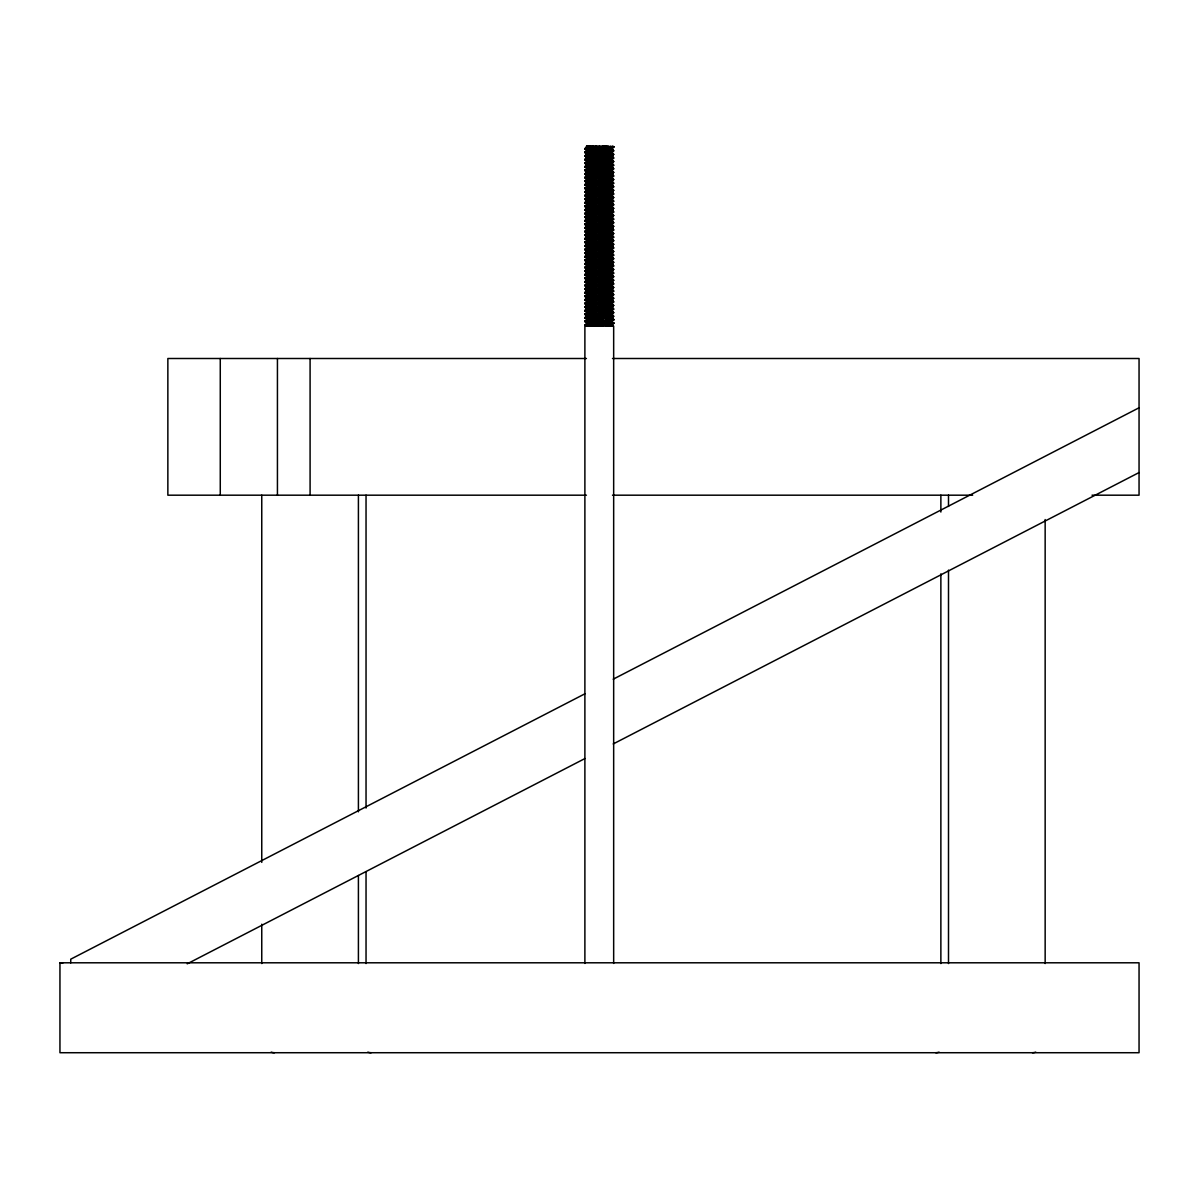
<?xml version="1.0" encoding="UTF-8"?>
<svg xmlns="http://www.w3.org/2000/svg" width="1199" height="1199" viewBox="0 0 1199 1199"><rect width="100%" height="100%" fill="white"/><g stroke="black" fill="none" stroke-linecap="round" stroke-linejoin="round"><path stroke-width="1.5" d="M602.647 147.432L603.142 146.278L613.888 146.728L586.431 146.278L607.578 146.278M607.578 326.128L609.647 324.06L613.888 322.981L610.276 321.407L586.821 322.756L584.887 321.182L588.499 319.608L611.955 318.26L613.888 319.833L610.276 322.306L611.94 323.43L613.888 322.981L611.535 321.617M610.276 148.751C623.555 152.078 587.36 147.162 584.887 152.573C591.017 154.671 598.93 151.584 605.675 152.678C607.249 154.071 617.365 149.965 611.94 150.774L610.276 148.751L613.888 147.177L608.283 148.931L586.821 150.1L584.887 148.976L588.499 146.278M610.276 152.348C623.555 155.675 587.36 150.759 584.887 156.17C591.017 158.268 598.93 155.181 605.675 156.275C607.249 157.668 617.365 153.562 611.94 154.371L610.276 152.348L613.888 150.774L611.535 149.44L611.535 148.062L611.535 148.961M610.276 155.945C623.555 159.272 587.36 154.356 584.887 159.767C591.017 161.865 598.93 158.778 605.675 159.872C607.249 161.266 617.365 157.159 611.94 157.968L610.276 155.945L613.888 154.371L611.535 153.037L611.535 151.659L611.535 152.558M610.276 159.542C623.555 162.869 587.36 157.953 584.887 163.364C591.017 165.462 598.93 162.375 605.675 163.469C607.249 164.863 617.365 160.756 611.94 161.565L610.276 159.542L613.888 157.968L611.535 156.634L611.535 155.256L611.535 156.155M610.276 163.139C623.555 166.466 587.36 161.55 584.887 166.961C591.017 169.059 598.93 165.972 605.675 167.066C607.249 168.46 617.365 164.353 611.94 165.162L610.276 163.139L613.888 161.565L611.535 160.231L611.535 158.853L611.535 159.752M610.276 166.736C623.555 170.063 587.36 165.147 584.887 170.558C591.017 172.656 598.93 169.569 605.675 170.663C607.249 172.056 617.365 167.95 611.94 168.759L610.276 166.736L613.888 165.162L611.535 163.828L611.535 162.45L611.535 163.349M610.276 170.333C623.555 173.66 587.36 168.744 584.887 174.155C591.017 176.253 598.93 173.166 605.675 174.26C607.249 175.654 617.365 171.547 611.94 172.356L610.276 170.333L613.888 168.759L611.535 167.425L611.535 166.047L611.535 166.946M610.276 173.93C623.555 177.257 587.36 172.341 584.887 177.752C591.017 179.85 598.93 176.763 605.675 177.857C607.249 179.25 617.365 175.144 611.94 175.953L610.276 173.93L613.888 172.356L611.535 171.022L611.535 169.644L611.535 170.543M610.276 177.527C623.555 180.854 587.36 175.938 584.887 181.349C591.017 183.447 598.93 180.36 605.675 181.454C607.249 182.847 617.365 178.741 611.94 179.55L610.276 177.527L613.888 175.953L611.535 174.619L611.535 173.241L611.535 174.14M610.276 181.124C623.555 184.451 587.36 179.535 584.887 184.946C591.017 187.044 598.93 183.957 605.675 185.051C607.249 186.445 617.365 182.338 611.94 183.147L610.276 181.124L613.888 179.55L611.535 178.216L611.535 176.838L611.535 177.737M610.276 184.721C623.555 188.048 587.36 183.132 584.887 188.543C591.017 190.641 598.93 187.554 605.675 188.648C607.249 190.041 617.365 185.935 611.94 186.744L610.276 184.721L613.888 183.147L611.535 181.813L611.535 180.435L611.535 181.334M610.276 188.318C623.555 191.645 587.36 186.729 584.887 192.14C591.017 194.238 598.93 191.151 605.675 192.245C607.249 193.638 617.365 189.532 611.94 190.341L610.276 188.318L613.888 186.744L611.535 185.41L611.535 184.032L611.535 184.931M610.276 191.915C623.555 195.242 587.36 190.326 584.887 195.737C591.017 197.835 598.93 194.748 605.675 195.842C607.249 197.236 617.365 193.129 611.94 193.938L610.276 191.915L613.888 190.341L611.535 189.007L611.535 187.629L611.535 188.528M610.276 195.512C623.555 198.839 587.36 193.923 584.887 199.334C591.017 201.432 598.93 198.345 605.675 199.439C607.249 200.833 617.365 196.726 611.94 197.535L610.276 195.512L613.888 193.938L611.535 192.604L611.535 191.226L611.535 192.125M610.276 199.109C623.555 202.436 587.36 197.52 584.887 202.931C591.017 205.029 598.93 201.942 605.675 203.036C607.249 204.43 617.365 200.323 611.94 201.132L610.276 199.109L613.888 197.535L611.535 196.201L611.535 194.823L611.535 195.722M610.276 202.706C623.555 206.033 587.36 201.117 584.887 206.528C591.017 208.626 598.93 205.539 605.675 206.633C607.249 208.027 617.365 203.92 611.94 204.729L610.276 202.706L613.888 201.132L611.535 199.798L611.535 198.42L611.535 199.319M610.276 206.303C623.555 209.63 587.36 204.714 584.887 210.125C591.017 212.223 598.93 209.136 605.675 210.23C607.249 211.623 617.365 207.517 611.94 208.326L610.276 206.303L613.888 204.729L611.535 203.395L611.535 202.017L611.535 202.916M610.276 209.9C623.555 213.227 587.36 208.311 584.887 213.722C591.017 215.82 598.93 212.733 605.675 213.827C607.249 215.22 617.365 211.114 611.94 211.923L610.276 209.9L613.888 208.326L611.535 206.992L611.535 205.614L611.535 206.513M610.276 213.497C623.555 216.824 587.36 211.908 584.887 217.319C591.017 219.417 598.93 216.33 605.675 217.424C607.249 218.817 617.365 214.711 611.94 215.52L610.276 213.497L613.888 211.923L611.535 210.589L611.535 209.211L611.535 210.11M610.276 217.094C623.555 220.421 587.36 215.505 584.887 220.916C591.017 223.014 598.93 219.927 605.675 221.021C607.249 222.415 617.365 218.308 611.94 219.117L610.276 217.094L613.888 215.52L611.535 214.186L611.535 212.808L611.535 213.707M610.276 220.691C623.555 224.018 587.36 219.102 584.887 224.513C591.017 226.611 598.93 223.524 605.675 224.618C607.249 226.012 617.365 221.905 611.94 222.714L610.276 220.691L613.888 219.117L611.535 217.783L611.535 216.405L611.535 217.304M610.276 224.288C623.555 227.615 587.36 222.699 584.887 228.11C591.017 230.208 598.93 227.121 605.675 228.215C607.249 229.608 617.365 225.502 611.94 226.311L610.276 224.288L613.888 222.714L611.535 221.38L611.535 220.002L611.535 220.901M610.276 227.885C623.555 231.212 587.36 226.296 584.887 231.707C591.017 233.805 598.93 230.718 605.675 231.812C607.249 233.206 617.365 229.099 611.94 229.908L610.276 227.885L613.888 226.311L611.535 224.977L611.535 223.599L611.535 224.498M610.276 231.482C623.555 234.809 587.36 229.893 584.887 235.304C591.017 237.402 598.93 234.315 605.675 235.409C607.249 236.803 617.365 232.696 611.94 233.505L610.276 231.482L613.888 229.908L611.535 228.574L611.535 227.196L611.535 228.095M610.276 235.079C623.555 238.406 587.36 233.49 584.887 238.901C591.017 240.999 598.93 237.912 605.675 239.006C607.249 240.4 617.365 236.293 611.94 237.102L610.276 235.079L613.888 233.505L611.535 232.171L611.535 230.793L611.535 231.692M610.276 238.676C623.555 242.003 587.36 237.087 584.887 242.498C591.017 244.596 598.93 241.509 605.675 242.603C607.249 243.997 617.365 239.89 611.94 240.699L610.276 238.676L613.888 237.102L611.535 235.768L611.535 234.39L611.535 235.289M610.276 242.273C623.555 245.6 587.36 240.684 584.887 246.095C591.017 248.193 598.93 245.106 605.675 246.2C607.249 247.593 617.365 243.487 611.94 244.296L610.276 242.273L613.888 240.699L611.535 239.365L611.535 237.987L611.535 238.886M610.276 245.87C623.555 249.197 587.36 244.281 584.887 249.692C591.017 251.79 598.93 248.703 605.675 249.797C607.249 251.19 617.365 247.084 611.94 247.893L610.276 245.87L613.888 244.296L611.535 242.962L611.535 241.584L611.535 242.483M610.276 249.467C623.555 252.794 587.36 247.878 584.887 253.289C591.017 255.387 598.93 252.3 605.675 253.394C607.249 254.787 617.365 250.681 611.94 251.49L610.276 249.467L613.888 247.893L611.535 246.559L611.535 245.181L611.535 246.08M610.276 253.064C623.555 256.391 587.36 251.475 584.887 256.886C591.017 258.984 598.93 255.897 605.675 256.991C607.249 258.385 617.365 254.278 611.94 255.087L610.276 253.064L613.888 251.49L611.535 250.156L611.535 248.778L611.535 249.677M610.276 256.661C623.555 259.988 587.36 255.072 584.887 260.483C591.017 262.581 598.93 259.494 605.675 260.588C607.249 261.982 617.365 257.875 611.94 258.684L610.276 256.661L613.888 255.087L611.535 253.753L611.535 252.375L611.535 253.274M610.276 260.258C623.555 263.585 587.36 258.669 584.887 264.08C591.017 266.178 598.93 263.091 605.675 264.185C607.249 265.578 617.365 261.472 611.94 262.281L610.276 260.258L613.888 258.684L611.535 257.35L611.535 255.972L611.535 256.871M610.276 263.855C623.555 267.182 587.36 262.266 584.887 267.677C591.017 269.775 598.93 266.688 605.675 267.782C607.249 269.175 617.365 265.069 611.94 265.878L610.276 263.855L613.888 262.281L611.535 260.947L611.535 259.569L611.535 260.468M610.276 267.452C623.555 270.779 587.36 265.863 584.887 271.274C591.017 273.372 598.93 270.285 605.675 271.379C607.249 272.772 617.365 268.666 611.94 269.475L610.276 267.452L613.888 265.878L611.535 264.544L611.535 263.166L611.535 264.065M610.276 271.049C623.555 274.376 587.36 269.46 584.887 274.871C591.017 276.969 598.93 273.882 605.675 274.976C607.249 276.37 617.365 272.263 611.94 273.072L610.276 271.049L613.888 269.475L611.535 268.141L611.535 266.763L611.535 267.662M610.276 274.646C623.555 277.973 587.36 273.057 584.887 278.468C591.017 280.566 598.93 277.479 605.675 278.573C607.249 279.966 617.365 275.86 611.94 276.669L610.276 274.646L613.888 273.072L611.535 271.738L611.535 270.36L611.535 271.259M610.276 278.243C623.555 281.57 587.36 276.654 584.887 282.065C591.017 284.163 598.93 281.076 605.675 282.17C607.249 283.563 617.365 279.457 611.94 280.266L610.276 278.243L613.888 276.669L611.535 275.335L611.535 273.957L611.535 274.856M610.276 281.84C623.555 285.167 587.36 280.251 584.887 285.662C591.017 287.76 598.93 284.673 605.675 285.767C607.249 287.161 617.365 283.054 611.94 283.863L610.276 281.84L613.888 280.266L611.535 278.932L611.535 277.554L611.535 278.453M610.276 285.437C623.555 288.764 587.36 283.848 584.887 289.259C591.017 291.357 598.93 288.27 605.675 289.364C607.249 290.757 617.365 286.651 611.94 287.46L610.276 285.437L613.888 283.863L611.535 282.529L611.535 281.151L611.535 282.05M610.276 289.034C623.555 292.361 587.36 287.445 584.887 292.856C591.017 294.954 598.93 291.867 605.675 292.961C607.249 294.355 617.365 290.248 611.94 291.057L610.276 289.034L613.888 287.46L611.535 286.126L611.535 284.748L611.535 285.647M610.276 292.631C623.555 295.958 587.36 291.042 584.887 296.453C591.017 298.551 598.93 295.464 605.675 296.558C607.249 297.952 617.365 293.845 611.94 294.654L610.276 292.631L613.888 291.057L611.535 289.723L611.535 288.345L611.535 289.244M610.276 296.228C623.555 299.555 587.36 294.639 584.887 300.05C591.017 302.148 598.93 299.061 605.675 300.155C607.249 301.548 617.365 297.442 611.94 298.251L610.276 296.228L613.888 294.654L611.535 293.32L611.535 291.942L611.535 292.841M610.276 299.825C623.555 303.152 587.36 298.236 584.887 303.647C591.017 305.745 598.93 302.658 605.675 303.752C607.249 305.145 617.365 301.039 611.94 301.848L610.276 299.825L613.888 298.251L611.535 296.917L611.535 295.539L611.535 296.438M610.276 303.422C623.555 306.749 587.36 301.833 584.887 307.244C591.017 309.342 598.93 306.255 605.675 307.349C607.249 308.743 617.365 304.636 611.94 305.445L610.276 303.422L613.888 301.848L611.535 300.514L611.535 299.136L611.535 300.035M610.276 307.019C623.555 310.346 587.36 305.43 584.887 310.841C591.017 312.939 598.93 309.852 605.675 310.946C607.249 312.339 617.365 308.233 611.94 309.042L610.276 307.019L613.888 305.445L611.535 304.111L611.535 302.733L611.535 303.632M610.276 310.616C623.555 313.943 587.36 309.027 584.887 314.438C591.017 316.536 598.93 313.449 605.675 314.543C607.249 315.937 617.365 311.83 611.94 312.639L610.276 310.616L613.888 309.042L611.535 307.708L611.535 306.33L611.535 307.229M610.276 314.213C623.555 317.54 587.36 312.624 584.887 318.035C591.017 320.133 598.93 317.046 605.675 318.14C607.249 319.534 617.365 315.427 611.94 316.236L610.276 314.213L613.888 312.639L611.535 311.305L611.535 309.927L611.535 310.826M610.276 317.81L613.888 319.384L611.94 319.833L610.276 318.709L613.888 316.236L611.535 314.902L611.535 313.524L611.535 314.423M610.276 321.407L613.888 319.833L611.535 318.499L611.535 317.121L611.535 318.02M610.606 326.128L610.276 325.004L613.888 323.43L611.535 322.096C615.372 320.103 601.673 324.434 596.128 322.786C593.82 322.651 581.44 322.921 587.24 326.128L610.276 325.004C620.512 322.726 577.753 322.846 586.431 326.128M587.24 147.642L584.887 148.976L587.24 150.34M587.24 151.239L584.887 152.573L587.24 153.937M587.24 154.836L584.887 156.17L587.24 157.534M587.24 158.433L584.887 159.767L587.24 161.131M587.24 162.03L584.887 163.364L587.24 164.728M611.535 148.541L613.393 147.417L613.034 146.278M587.24 165.627L584.887 166.961L587.24 168.325M611.535 152.138L613.393 151.014L611.94 149.875L613.393 150.534M587.24 169.224L584.887 170.558L587.24 171.922M611.535 155.735L613.393 154.611L611.94 153.472L613.393 154.131M587.24 172.821L584.887 174.155L587.24 175.519M611.535 159.332L613.393 158.208L611.94 157.069L613.393 157.728M587.24 176.418L584.887 177.752L587.24 179.116M611.535 162.929L613.393 161.805L611.94 160.666L613.393 161.325M587.24 180.015L584.887 181.349L587.24 182.713M611.535 166.526L613.393 165.402L611.94 164.263L613.393 164.922M587.24 183.612L584.887 184.946L587.24 186.31M611.535 170.123L613.393 168.999L611.94 167.86L613.393 168.519M587.24 187.209L584.887 188.543L587.24 189.907M611.535 173.72L613.393 172.596L611.94 171.457L613.393 172.116M587.24 190.806L584.887 192.14L587.24 193.504M611.535 177.317L613.393 176.193L611.94 175.054L613.393 175.713M587.24 194.403L584.887 195.737L587.24 197.101M611.535 180.914L613.393 179.79L611.94 178.651L613.393 179.31M587.24 198L584.887 199.334L587.24 200.698M611.535 184.511L613.393 183.387L611.94 182.248L613.393 182.907M587.24 201.597L584.887 202.931L587.24 204.295M611.535 188.108L613.393 186.984L611.94 185.845L613.393 186.504M587.24 205.194L584.887 206.528L587.24 207.892M611.535 191.705L613.393 190.581L611.94 189.442L613.393 190.101M587.24 208.791L584.887 210.125L587.24 211.489M611.535 195.302L613.393 194.178L611.94 193.039L613.393 193.698M587.24 212.388L584.887 213.722L587.24 215.086M611.535 198.899L613.393 197.775L611.94 196.636L613.393 197.295M587.24 215.985L584.887 217.319L587.24 218.683M611.535 202.496L613.393 201.372L611.94 200.233L613.393 200.892M587.24 219.582L584.887 220.916L587.24 222.28M611.535 206.093L613.393 204.969L611.94 203.83L613.393 204.489M587.24 223.179L584.887 224.513L587.24 225.877M611.535 209.69L613.393 208.566L611.94 207.427L613.393 208.086M587.24 226.776L584.887 228.11L587.24 229.474M611.535 213.287L613.393 212.163L611.94 211.024L613.393 211.683M587.24 230.373L584.887 231.707L587.24 233.071M611.535 216.884L613.393 215.76L611.94 214.621L613.393 215.28M587.24 233.97L584.887 235.304L587.24 236.668M611.535 220.481L613.393 219.357L611.94 218.218L613.393 218.877M587.24 237.567L584.887 238.901L587.24 240.265M611.535 224.078L613.393 222.954L611.94 221.815L613.393 222.474M587.24 241.164L584.887 242.498L587.24 243.862M611.535 227.675L613.393 226.551L611.94 225.412L613.393 226.071M587.24 244.761L584.887 246.095L587.24 247.459M611.535 231.272L613.393 230.148L611.94 229.009L613.393 229.668M587.24 248.358L584.887 249.692L587.24 251.056M611.535 234.869L613.393 233.745L611.94 232.606L613.393 233.265M587.24 251.955L584.887 253.289L587.24 254.653M611.535 238.466L613.393 237.342L611.94 236.203L613.393 236.862M587.24 255.552L584.887 256.886L587.24 258.25M611.535 242.063L613.393 240.939L611.94 239.8L613.393 240.459M587.24 259.149L584.887 260.483L587.24 261.847M611.535 245.66L613.393 244.536L611.94 243.397L613.393 244.056M587.24 262.746L584.887 264.08L587.24 265.444M611.535 249.257L613.393 248.133L611.94 246.994L613.393 247.653M587.24 266.343L584.887 267.677L587.24 269.041M611.535 252.854L613.393 251.73L611.94 250.591L613.393 251.25M587.24 269.94L584.887 271.274L587.24 272.638M611.535 256.451L613.393 255.327L611.94 254.188L613.393 254.847M587.24 273.537L584.887 274.871L587.24 276.235M611.535 260.048L613.393 258.924L611.94 257.785L613.393 258.444M587.24 277.134L584.887 278.468L587.24 279.832M611.535 263.645L613.393 262.521L611.94 261.382L613.393 262.041M587.24 280.731L584.887 282.065L587.24 283.429M611.535 267.242L613.393 266.118L611.94 264.979L613.393 265.638M587.24 284.328L584.887 285.662L587.24 287.026M611.535 270.839L613.393 269.715L611.94 268.576L613.393 269.235M587.24 287.925L584.887 289.259L587.24 290.623M611.535 274.436L613.393 273.312L611.94 272.173L613.393 272.832M587.24 291.522L584.887 292.856L587.24 294.22M611.535 278.033L613.393 276.909L611.94 275.77L613.393 276.429M587.24 295.119L584.887 296.453L587.24 297.817M611.535 281.63L613.393 280.506L611.94 279.367L613.393 280.026M587.24 298.716L584.887 300.05L587.24 301.414M611.535 285.227L613.393 284.103L611.94 282.964L613.393 283.623M587.24 302.313L584.887 303.647L587.24 305.011M611.535 288.824L613.393 287.7L611.94 286.561L613.393 287.22M587.24 305.91L584.887 307.244L587.24 308.608M611.535 292.421L613.393 291.297L611.94 290.158L613.393 290.817M587.24 309.507L584.887 310.841L587.24 312.205M611.535 296.018L613.393 294.894L611.94 293.755L613.393 294.414M587.24 313.104L584.887 314.438L587.24 315.802M611.535 299.615L613.393 298.491L611.94 297.352L613.393 298.011M587.24 316.701L584.887 318.035L587.24 319.399M611.535 303.212L613.393 302.088L611.94 300.949L613.393 301.608M587.24 320.298L584.887 321.632L587.24 322.996M611.535 306.809L613.393 305.685L611.94 304.546L613.393 305.205M586.821 147.402L587.225 146.278L584.887 148.526L587.24 150.759L584.887 152.123L587.24 154.356L584.887 155.72L587.24 157.953L584.887 159.317L587.24 161.55L584.887 162.914L587.24 165.147L584.887 166.511L587.24 168.744L584.887 170.108L587.24 172.341L584.887 173.705L587.24 175.938L584.887 177.302L587.24 179.535L584.887 180.899L587.24 183.132L584.887 184.496L587.24 186.729L584.887 188.093L587.24 190.326L584.887 191.69L587.24 193.923L584.887 195.287L587.24 197.52L584.887 198.884L587.24 201.117L584.887 202.481L587.24 204.714L584.887 206.078L587.24 208.311L584.887 209.675L587.24 211.908L584.887 213.272L587.24 215.505L584.887 216.869L587.24 219.102L584.887 220.466L587.24 222.699L584.887 224.063L587.24 226.296L584.887 227.66L587.24 229.893L584.887 231.257L587.24 233.49L584.887 234.854L587.24 237.087L584.887 238.451L587.24 240.684L584.887 242.048L587.24 244.281L584.887 245.645L587.24 247.878L584.887 249.242L587.24 251.475L584.887 252.839L587.24 255.072L584.887 256.436L587.24 258.669L584.887 260.033L587.24 262.266L584.887 263.63L587.24 265.863L584.887 267.227L587.24 269.46L584.887 270.824L587.24 273.057L584.887 274.421L587.24 276.654L584.887 278.018L587.24 280.251L584.887 281.615L587.24 283.848L584.887 285.212L587.24 287.445L584.887 288.809L587.24 291.042L584.887 292.406L587.24 294.639L584.887 296.003L587.24 298.236L584.887 299.6L587.24 301.833L584.887 303.197L587.24 305.43L584.887 306.794L587.24 309.027L584.887 310.391L587.24 312.624L584.887 313.988L587.24 316.221L584.887 317.585L587.24 319.818L584.887 321.182L587.24 323.415L584.887 325.229L587.24 323.895M611.535 310.406L613.393 309.282L611.94 308.143L613.393 308.802M611.535 314.003L613.393 312.879L611.94 311.74L613.393 312.399M611.535 317.6L613.393 316.476L611.94 315.337L613.393 315.996M611.535 321.197L613.393 320.073L611.94 318.934L613.393 319.593M611.535 324.794L613.393 323.67L611.94 322.531L613.393 323.19M584.932 693.786L70.741 959.185L70.741 962.887M613.214 679.189L1139.05 407.78M187.224 963.831L584.932 758.547M613.214 743.95L1139.05 472.556M610.606 146.278L611.94 147.627L585.382 149.216L586.836 148.077L613.888 146.728L611.94 146.728M587.225 326.128L585.382 324.989L609.647 324.06L608.283 321.587L611.94 320.283L589.129 320.553L585.382 320.942L585.382 321.872L609.647 320.463L608.283 317.99L611.94 316.686L589.129 316.956L585.382 317.345L585.382 318.275L609.647 316.866L608.283 314.393L611.94 313.089L589.129 313.359L585.382 313.748L585.382 314.678L609.647 313.269L608.283 310.796L611.94 309.492L589.129 309.762L585.382 310.151L585.382 311.081L609.647 309.672L608.283 307.199L611.94 305.895L589.129 306.165L585.382 306.554L585.382 307.484L609.647 306.075L608.283 303.602L611.94 302.298L589.129 302.568L585.382 302.957L585.382 303.887L609.647 302.478L608.283 300.005L611.94 298.701L589.129 298.971L585.382 299.36L585.382 300.29L609.647 298.881L608.283 296.408L611.94 295.104L589.129 295.374L585.382 295.763L585.382 296.693L609.647 295.284L608.283 292.811L611.94 291.507L589.129 291.777L585.382 292.166L585.382 293.096L609.647 291.687L608.283 289.214L611.94 287.91L589.129 288.18L585.382 288.569L585.382 289.499L609.647 288.09L608.283 285.617L611.94 284.313L589.129 284.583L585.382 284.972L585.382 285.902L609.647 284.493L608.283 282.02L611.94 280.716L589.129 280.986L585.382 281.375L585.382 282.305L609.647 280.896L608.283 278.423L611.94 277.119L589.129 277.389L585.382 277.778L585.382 278.708L609.647 277.299L608.283 274.826L611.94 273.522L589.129 273.792L585.382 274.181L585.382 275.111L609.647 273.702L608.283 271.229L611.94 269.925L589.129 270.195L585.382 270.584L585.382 271.514L609.647 270.105L608.283 267.632L611.94 266.328L589.129 266.598L585.382 266.987L585.382 267.917L609.647 266.508L608.283 264.035L611.94 262.731L589.129 263.001L585.382 263.39L585.382 264.32L609.647 262.911L608.283 260.438L611.94 259.134L589.129 259.404L585.382 259.793L585.382 260.723L609.647 259.314L608.283 256.841L611.94 255.537L589.129 255.807L585.382 256.196L585.382 257.126L609.647 255.717L608.283 253.244L611.94 251.94L589.129 252.21L585.382 252.599L585.382 253.529L609.647 252.12L608.283 249.647L611.94 248.343L589.129 248.613L585.382 249.002L585.382 249.932L609.647 248.523L608.283 246.05L611.94 244.746L589.129 245.016L585.382 245.405L585.382 246.335L609.647 244.926L608.283 242.453L611.94 241.149L589.129 241.419L585.382 241.808L585.382 242.738L609.647 241.329L608.283 238.856L611.94 237.552L589.129 237.822L585.382 238.211L585.382 239.141L609.647 237.732L608.283 235.259L611.94 233.955L589.129 234.225L585.382 234.614L585.382 235.544L609.647 234.135L608.283 231.662L611.94 230.358L589.129 230.628L585.382 231.017L585.382 231.947L609.647 230.538L608.283 228.065L611.94 226.761L589.129 227.031L585.382 227.42L585.382 228.35L609.647 226.941L608.283 224.468L611.94 223.164L589.129 223.434L585.382 223.823L585.382 224.753L609.647 223.344L608.283 220.871L611.94 219.567L589.129 219.837L585.382 220.226L585.382 221.156L609.647 219.747L608.283 217.274L611.94 215.97L589.129 216.24L585.382 216.629L585.382 217.559L609.647 216.15L608.283 213.677L611.94 212.373L589.129 212.643L585.382 213.032L585.382 213.962L609.647 212.553L608.283 210.08L611.94 208.776L589.129 209.046L585.382 209.435L585.382 210.365L609.647 208.956L608.283 206.483L611.94 205.179L589.129 205.449L585.382 205.838L585.382 206.768L609.647 205.359L608.283 202.886L611.94 201.582L589.129 201.852L585.382 202.241L585.382 203.171L609.647 201.762L608.283 199.289L611.94 197.985L589.129 198.255L585.382 198.644L585.382 199.574L609.647 198.165L608.283 195.692L611.94 194.388L589.129 194.658L585.382 195.047L585.382 195.977L609.647 194.568L608.283 192.095L611.94 190.791L589.129 191.061L585.382 191.45L585.382 192.38L609.647 190.971L608.283 188.498L611.94 187.194L589.129 187.464L585.382 187.853L585.382 188.783L609.647 187.374L608.283 184.901L611.94 183.597L589.129 183.867L585.382 184.256L585.382 185.186L609.647 183.777L608.283 181.304L611.94 180L589.129 180.27L585.382 180.659L585.382 181.589L609.647 180.18L608.283 177.707L611.94 175.953L589.129 176.673L585.382 177.062L585.382 177.992L609.647 176.583L608.283 174.11L611.94 172.356L589.129 173.076L585.382 173.465L585.382 174.395L609.647 172.986L608.283 170.513L611.94 168.759L589.129 169.479L585.382 169.868L585.382 170.798L609.647 169.389L608.283 166.916L611.94 165.162L589.129 165.882L585.382 166.271L585.382 167.201L609.647 165.792L608.283 163.319L611.94 161.565L589.129 162.285L585.382 162.674L585.382 163.604L609.647 162.195L608.283 159.722L611.94 157.968L589.129 158.688L585.382 159.077L585.382 160.007L609.647 158.598L608.283 156.125L611.94 154.371L589.129 155.091L585.382 155.48L585.382 156.41L609.647 155.001L608.283 152.528L611.94 150.774L589.129 151.494L585.382 151.883L585.382 152.813L609.647 151.404L608.283 149.83L609.647 147.357L608.328 146.278M586.431 358.501L167.86 358.501L167.86 495.187L586.431 495.187M612.494 358.501L1139.05 358.501L1139.05 495.187L1092.019 495.187M612.494 495.187L972.659 495.187M59.95 962.797L1139.05 962.797L1139.05 1052.722L59.95 1052.722L59.95 962.797L62.738 963.172M585.382 325.019L586.836 325.678M610.276 325.004L613.124 326.128M586.491 146.278L587.24 146.743M611.535 325.214L613.034 326.128M612.269 326.128L608.328 326.128L608.283 325.184M612.284 146.278L613.393 146.967M587.495 146.278L588.499 146.952L586.836 148.526L588.499 150.549L586.836 152.123L588.499 154.146L586.836 155.72L588.499 157.743L586.836 159.317L588.499 161.34L586.836 162.914L588.499 164.937L586.836 166.511L588.499 168.534L586.836 170.108L588.499 172.131L586.836 173.705L588.499 175.728L586.836 177.302L588.499 179.325L586.836 180.899L588.499 182.922L586.836 184.496L588.499 186.519L586.836 188.093L588.499 190.116L586.836 191.69L588.499 193.713L586.836 195.287L588.499 197.31L586.836 198.884L588.499 200.907L586.836 202.481L588.499 204.504L586.836 206.078L588.499 208.101L586.836 209.675L588.499 211.698L586.836 213.272L588.499 215.295L586.836 216.869L588.499 218.892L586.836 220.466L588.499 222.489L586.836 224.063L588.499 226.086L586.836 227.66L588.499 229.683L586.836 231.257L588.499 233.28L586.836 234.854L588.499 236.877L586.836 238.451L588.499 240.474L586.836 242.048L588.499 244.071L586.836 245.645L588.499 247.668L586.836 249.242L588.499 251.265L586.836 252.839L588.499 254.862L586.836 256.436L588.499 258.459L586.836 260.033L588.499 262.056L586.836 263.63L588.499 265.653L586.836 267.227L588.499 269.25L586.836 270.824L588.499 272.847L586.836 274.421L588.499 276.444L586.836 278.018L588.499 280.041L586.836 281.615L588.499 283.638L586.836 285.212L588.499 287.235L586.836 288.809L588.499 290.832L586.836 292.406L588.499 294.429L586.836 296.003L588.499 298.026L586.836 299.6L588.499 301.623L586.836 303.197L588.499 305.22L586.836 306.794L588.499 308.817L586.836 310.391L588.499 312.414L586.836 313.988L588.499 316.011L586.836 317.585L588.499 319.608L586.836 321.182L588.499 323.205L586.836 324.779L588.499 326.128M589.458 146.278L590.493 147.132M605.675 146.383L606.634 147.507L605.675 149.98L606.634 151.104L605.675 152.678L606.634 154.701L605.675 156.275L606.634 158.298L605.675 159.872L606.634 161.895L605.675 163.469L606.634 165.492L605.675 167.066L606.634 169.089L605.675 170.663L606.634 172.686L605.675 174.26L606.634 176.283L605.675 182.353L606.634 183.927L605.675 185.051L606.634 187.074L605.675 189.547L606.634 190.671L605.675 192.245L606.634 194.268L605.675 195.842L606.634 197.865L605.675 199.439L606.634 201.462L605.675 203.036L606.634 205.059L605.675 206.633L606.634 208.656L605.675 210.23L606.634 212.253L605.675 213.827L606.634 215.85L605.675 217.424L606.634 219.447L605.675 221.021L606.634 223.044L605.675 224.618L606.634 226.641L605.675 228.215L606.634 230.238L605.675 231.812L606.634 233.835L605.675 235.409L606.634 237.432L605.675 239.006L606.634 241.029L605.675 242.603L606.634 244.626L605.675 250.696L606.634 251.82L605.675 253.394L606.634 255.417L605.675 256.991L606.634 259.014L605.675 260.588L606.634 262.611L605.675 264.185L606.634 266.208L605.675 267.782L606.634 269.805L605.675 271.379L606.634 273.402L605.675 274.976L606.634 276.999L605.675 278.573L606.634 280.596L605.675 282.17L606.634 284.193L605.675 285.767L606.634 287.79L605.675 289.364L606.634 291.387L605.675 297.457L606.634 299.031L605.675 300.155L606.634 302.178L605.675 304.651L606.634 305.775L605.675 307.349L606.634 309.372L605.675 310.946L606.634 312.969L605.675 314.543L606.634 316.566L605.675 318.14L606.634 320.163L605.675 326.128M592.246 146.278L593.1 147.282M595.648 146.278L596.128 147.372M590.478 146.278L589.129 148.346L590.493 150.37L589.129 151.943L590.493 153.967L589.129 155.54L590.493 157.564L589.129 159.137L590.493 161.161L589.129 162.734L590.493 164.758L589.129 166.331L590.493 168.355L589.129 169.928L590.493 171.952L589.129 173.525L590.493 175.549L589.129 177.122L590.493 179.146L589.129 180.719L590.493 182.743L589.129 184.316L590.493 186.34L589.129 187.913L590.493 189.937L589.129 191.51L590.493 193.534L589.129 195.107L590.493 197.131L589.129 198.704L590.493 200.728L589.129 202.301L590.493 204.325L589.129 205.898L590.493 207.922L589.129 209.495L590.493 211.519L589.129 213.092L590.493 215.116L589.129 216.689L590.493 218.713L589.129 220.286L590.493 222.31L589.129 223.883L590.493 225.907L589.129 227.48L590.493 229.504L589.129 231.077L590.493 233.101L589.129 234.674L590.493 236.698L589.129 238.271L590.493 240.295L589.129 241.868L590.493 243.892L589.129 245.465L590.493 247.489L589.129 249.062L590.493 251.086L589.129 252.659L590.493 254.683L589.129 256.256L590.493 258.28L589.129 259.853L590.493 261.877L589.129 263.45L590.493 265.474L589.129 267.047L590.493 269.071L589.129 270.644L590.493 272.668L589.129 274.241L590.493 276.265L589.129 277.838L590.493 279.862L589.129 281.435L590.493 283.459L589.129 285.032L590.493 287.056L589.129 288.629L590.493 290.653L589.129 292.226L590.493 294.25L589.129 295.823L590.493 297.847L589.129 299.42L590.493 301.444L589.129 303.017L590.493 305.041L589.129 306.614L590.493 308.638L589.129 310.211L590.493 312.235L589.129 313.808L590.493 315.832L589.129 317.405L590.493 319.429L589.129 321.002L590.493 323.026C587.12 326.623 594 327.597 593.1 322.876L592.141 320.852L593.1 318.379L592.141 317.255L593.1 315.682L592.141 313.658L593.1 312.085L592.141 310.061L593.1 308.488L592.141 306.464L593.1 304.891L592.141 302.867L593.1 301.294L592.141 299.27L593.1 297.697L592.141 295.673L593.1 294.1L592.141 292.076L593.1 290.503L592.141 288.479L593.1 286.906L592.141 284.882L593.1 283.309L592.141 281.285L593.1 279.712L592.141 277.688L593.1 276.115L592.141 274.091L593.1 272.518L592.141 270.494L593.1 264.424L592.141 263.3L593.1 261.727L592.141 259.703L593.1 258.13L592.141 256.106L593.1 254.533L592.141 252.509L593.1 250.936L592.141 248.912L593.1 247.339L592.141 245.315L593.1 243.742L592.141 241.718L593.1 240.145L592.141 238.121L593.1 236.548L592.141 234.524L593.1 232.951L592.141 230.927L593.1 229.354L592.141 227.33L593.1 225.757L592.141 223.733L593.1 222.16L592.141 220.136L593.1 218.563L592.141 216.539L593.1 214.966L592.141 212.942L593.1 211.369L592.141 209.345L593.1 203.275L592.141 202.151L593.1 200.578L592.141 198.554L593.1 196.981L592.141 194.957L593.1 193.384L592.141 191.36L593.1 189.787L592.141 187.763L593.1 186.19L592.141 184.166L593.1 182.593L592.141 180.569L593.1 178.996L592.141 176.972L593.1 175.399L592.141 173.375L593.1 171.802L592.141 169.778L593.1 168.205L592.141 166.181L593.1 164.608L592.141 162.584L593.1 161.011L592.141 158.987L593.1 157.414L592.141 155.39L593.1 149.32L592.141 147.747L593.1 146.278M1045.153 519.542L1045.153 963.546M948.499 495.187L948.499 506.428M948.499 570.125L948.499 963.546M940.87 495.187L940.87 512.048M940.87 573.871L940.87 963.546M613.663 963.441L613.663 326.128L584.887 326.128L584.887 963.441M602.647 146.278L602.647 326.128M599.395 146.278L599.395 326.128M596.128 146.278L596.128 326.128M586.821 150.1L586.821 150.999M586.821 153.697L586.821 154.596M586.821 157.294L586.821 158.193M586.821 160.891L586.821 161.79M586.821 164.488L586.821 165.387M586.821 168.085L586.821 168.984M586.821 171.682L586.821 172.581M586.821 175.279L586.821 176.178M586.821 178.876L586.821 179.775M586.821 182.473L586.821 183.372M586.821 186.07L586.821 186.969M586.821 189.667L586.821 190.566M586.821 193.264L586.821 194.163M586.821 196.861L586.821 197.76M586.821 200.458L586.821 201.357M586.821 204.055L586.821 204.954M586.821 207.652L586.821 208.551M586.821 211.249L586.821 212.148M586.821 214.846L586.821 215.745M586.821 218.443L586.821 219.342M586.821 222.04L586.821 222.939M586.821 225.637L586.821 226.536M586.821 229.234L586.821 230.133M586.821 232.831L586.821 233.73M586.821 236.428L586.821 237.327M586.821 240.025L586.821 240.924M586.821 243.622L586.821 244.521M586.821 247.219L586.821 248.118M586.821 250.816L586.821 251.715M586.821 254.413L586.821 255.312M586.821 258.01L586.821 258.909M586.821 261.607L586.821 262.506M586.821 265.204L586.821 266.103M586.821 268.801L586.821 269.7M586.821 272.398L586.821 273.297M586.821 275.995L586.821 276.894M586.821 279.592L586.821 280.491M586.821 283.189L586.821 284.088M586.821 286.786L586.821 287.685M586.821 290.383L586.821 291.282M586.821 293.98L586.821 294.879M586.821 297.577L586.821 298.476M586.821 301.174L586.821 302.073M586.821 304.771L586.821 305.67M586.821 308.368L586.821 309.267M586.821 311.965L586.821 312.864M586.821 315.562L586.821 316.461M586.821 319.159L586.821 320.058M586.821 322.756L586.821 323.655M366.04 495.187L366.04 808.051M366.04 871.748L366.04 963.546M358.411 495.187L358.411 811.798M358.411 875.495L358.411 963.546M310.091 358.501L310.091 495.187M277.434 358.501L277.434 495.187M261.757 495.187L261.757 862.381M261.757 924.204L261.757 963.546M220.271 358.501L220.271 495.187M939.072 1052.108A17.985 12.724 -90 0 1 935.775 1052.722M1035.726 1052.108A17.985 12.724 -90 0 1 1032.429 1052.722M371.135 1052.722A17.985 12.724 -90 0 1 367.838 1052.108M274.481 1052.722A17.985 12.724 90 0 1 271.184 1052.108M611.955 325.454L611.535 324.315L611.955 325.454"/></g></svg>
